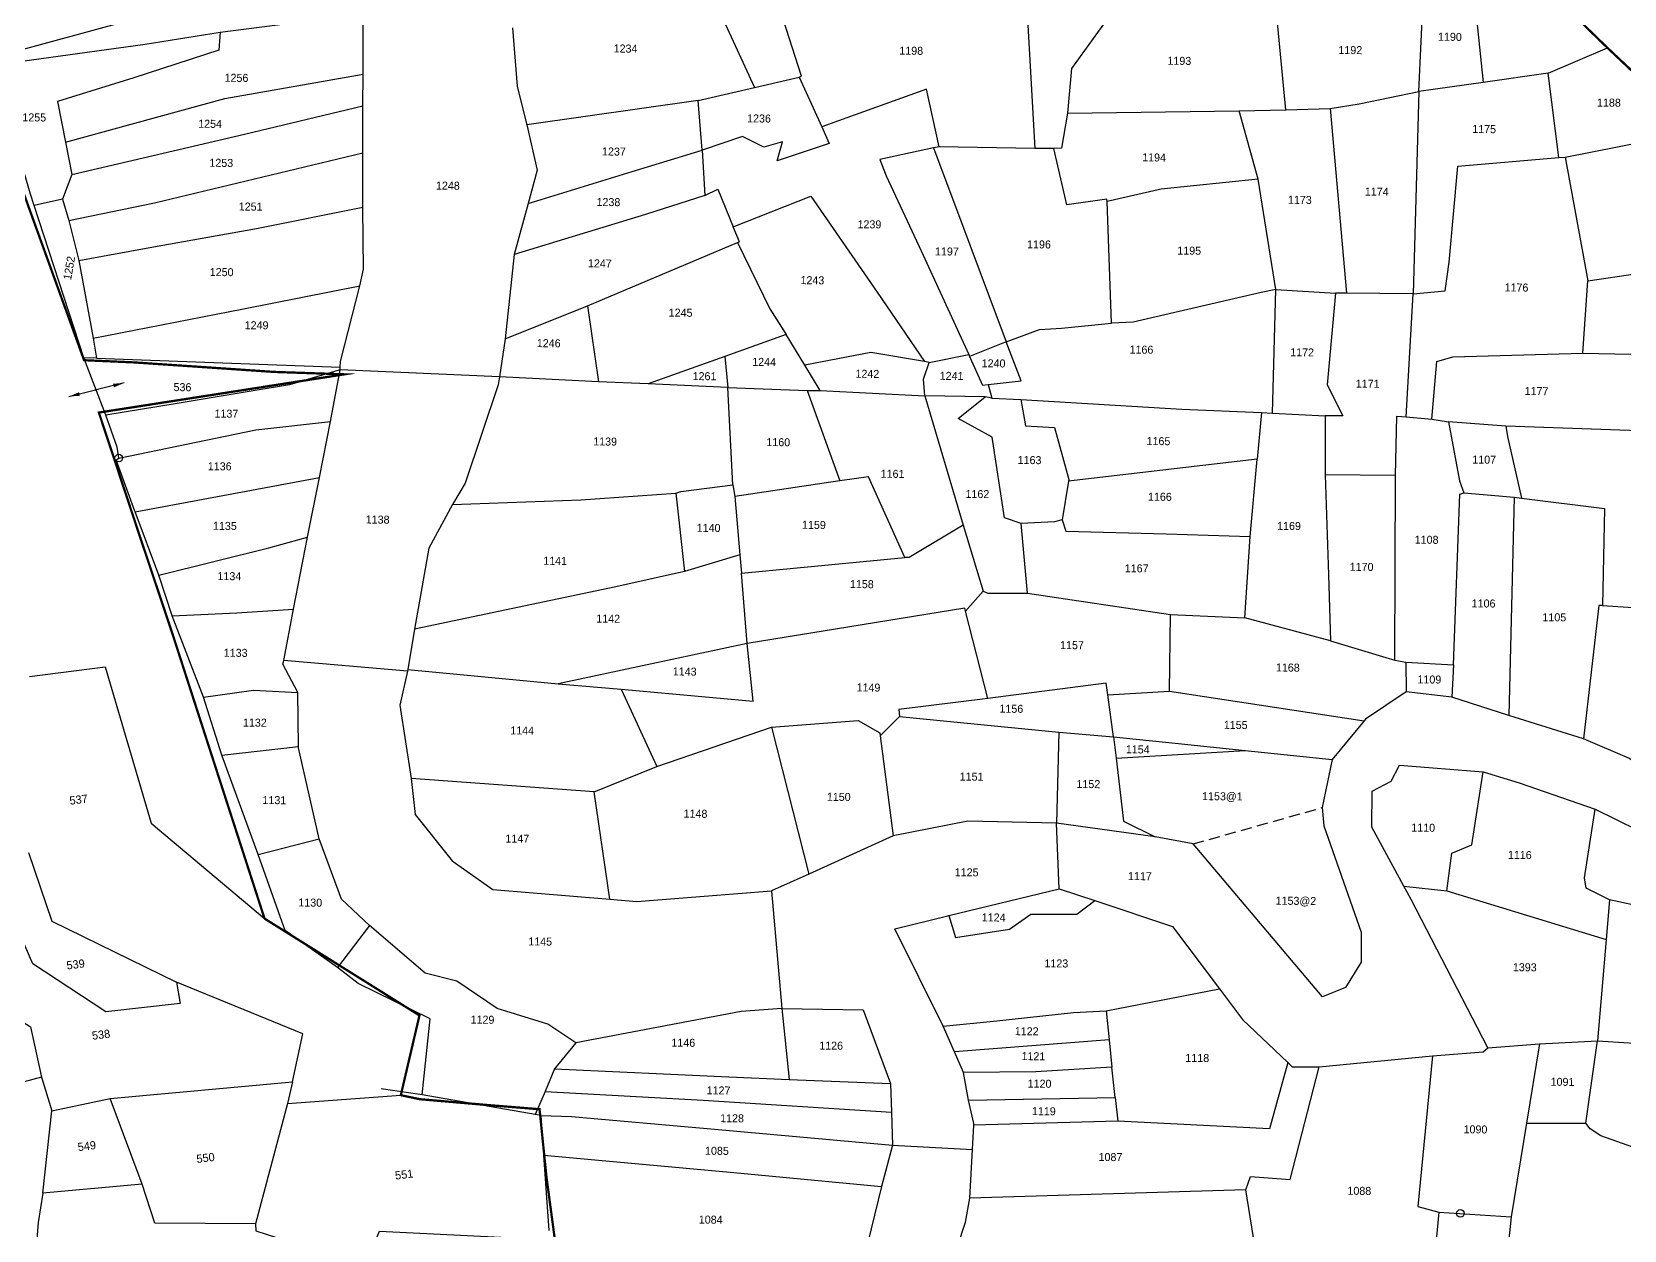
# Model space of a CAD drawing. Header units: metres. Extents: x 286331 to 289345, y 2008811 to 2013011.
# Drawn here: x 287541 to 288260, y 2010571 to 2011112 of the extents above; entities that cross this region are included whole.
import ezdxf
from ezdxf.enums import TextEntityAlignment as Align

# ---------------------------------------------------------------- set-up
doc = ezdxf.new("R2010")
doc.units = ezdxf.units.M
doc.linetypes.add('DASHED', pattern=[0.75, 0.5, -0.25])
for name, color, linetype in [('POLY_PARCEL', 6, 'Continuous'), ('POLY_SUBPARCEL', 6, 'DASHED'), ('POLY_WATER', 4, 'Continuous'), ('SYM_ARROW', 1, 'Continuous'), ('SYM_STONE', 1, 'Continuous'), ('TEXT_PARCEL', 7, 'Continuous'), ('V_BOUND_LINE', 7, 'Continuous')]:
    doc.layers.add(name, color=color, linetype=linetype)
doc.styles.get("Standard").update_dxf_attribs({"font": 'simplex.shx'})
doc.styles.add('TEXT_MAP', font='')
doc.styles.get('TEXT_MAP').set_extended_font_data('Kruti Dev 050')
doc.dimstyles.get("Standard").update_dxf_attribs({"dimtxt": 0.18, "dimasz": 0.18, "dimexe": 0.18, "dimexo": 0.0625, "dimgap": 0.09, "dimtad": 0, "dimtih": 1, "dimtoh": 1, "dimdec": 4, "dimzin": 0, "dimdsep": 46, "dimtxsty": 'Standard', "dimcen": 0.09, "dimadec": 0, "dimazin": 0, "dimtfac": 1, "dimtdec": 4, "dimtofl": 0, "dimtmove": 0, "dimatfit": 3, "dimfxl": 1, "dimtolj": 1, "dimtzin": 0, "dimarcsym": 0})

# ---------------------------------------------------------------- blocks, each defined once
blk = doc.blocks.new('STONE')
blk.add_circle((0, 0), 0.851)
blk = doc.blocks.new('TEXTDOUBLEARROW')
for points in [[(-6.63, 0.01), (0.2, 0.01)], [(6.25, 0.01), (-0.58, 0.01)]]:
    blk.add_leader(points, dimstyle='Standard', override={"dimtxt": 2.5, "dimasz": 2.5, "dimexe": 1.25, "dimexo": 0.625, "dimgap": 0.625, "dimtad": 1, "dimtih": 0, "dimtoh": 0, "dimzin": 8, "dimcen": 2.5, "dimtofl": 1})
blk = doc.blocks.new('CXV')
at = {"layer": 'POLY_PARCEL'}
for points in [[(287518.42, 2011120.36), (287529.77, 2011102.1), (287584.58, 2011117.11), (287649.28, 2011135.86), (287647.06, 2011158.75), (287600.6, 2011140.52), (287518.42, 2011120.36)], [(287887.77, 2011091.67), (287888.88, 2011092.1), (287872.29, 2011143.64)], [(287844.02, 2011138.43), (287867.56, 2011087.01)], [(287976.96, 2011136.1), (287989.67, 2011139.1), (287994.15, 2011059.47)], [(288191.84, 2011134.29), (288196.56, 2011089.27)], [(288167.45, 2011085.14), (288169.66, 2011130.48)], [(287626.47, 2011111.91), (287690.9, 2011120.23)], [(288103.09, 2011122.42), (288026.39, 2011117.26), (288010.66, 2011095.6), (288008.87, 2011075.38)], [(288107.39, 2011076.88), (288103.09, 2011122.42)], [(287523.69, 2011096.98), (287592.53, 2011106.48), (287626.47, 2011111.91)], [(287626.47, 2011111.91), (287625.87, 2011103.89), (287587.49, 2011091.34), (287552.98, 2011080.67), (287556.62, 2011062.27)], [(288225.92, 2011093.37), (288252.64, 2011104.89)], [(287542.44, 2011033.74), (287540.77, 2011038.86), (287523.69, 2011096.98)], [(287556.62, 2011062.27), (287628.5, 2011082), (287690.88, 2011093.06)], [(287867.56, 2011087.01), (287887.77, 2011091.67)], [(287887.77, 2011091.67), (287898.08, 2011069.19)], [(288225.92, 2011093.37), (288196.56, 2011089.27)], [(288230.69, 2011055.32), (288225.92, 2011093.37)], [(287842.25, 2011081.17), (287867.56, 2011087.01)], [(287950.99, 2011060.24), (287945.31, 2011086.25), (287898.08, 2011069.19)], [(288127.45, 2011077.55), (288140.61, 2011079.61), (288167.45, 2011085.14)], [(288167.45, 2011085.14), (288164.97, 2010993.93)], [(288196.56, 2011089.27), (288167.45, 2011085.14)], [(287559.48, 2011047.75), (287637.33, 2011065.89), (287690.87, 2011078.71)], [(287842.25, 2011081.17), (287764.86, 2011070.17)], [(287843.93, 2011058.68), (287842.25, 2011081.17)], [(288008.87, 2011075.38), (288086.46, 2011076.51)], [(288086.46, 2011076.51), (288107.39, 2011076.88)], [(288094.97, 2011045.66), (288086.46, 2011076.51)], [(288107.39, 2011076.88), (288127.45, 2011077.55)], [(288127.45, 2011077.55), (288134.88, 2010994.14)], [(287898.08, 2011069.19), (287901.38, 2011061.76), (287877.83, 2011053.84), (287880.23, 2011062.41), (287871.83, 2011060.07), (287862.18, 2011064.79), (287843.93, 2011058.68)], [(288008.87, 2011075.38), (288006.27, 2011059.54), (288002.79, 2011059.39)], [(287556.62, 2011062.27), (287559.48, 2011047.75)], [(288233.59, 2011055.57), (288269.32, 2011062.66), (288291.92, 2011067.8)], [(287558.07, 2011026.94), (287596.77, 2011034.97), (287690.86, 2011057.51)], [(287765.47, 2011034.7), (287812.34, 2011049.14), (287843.93, 2011058.68)], [(287843.93, 2011058.68), (287845.24, 2011038.27)], [(287948.38, 2011059.68), (287924.24, 2011054.51), (287926.99, 2011047.09), (287942.87, 2011013.3), (287964.3, 2010966.49)], [(287950.99, 2011060.24), (287948.38, 2011059.68)], [(287948.38, 2011059.68), (287981.27, 2010972.14)], [(287994.15, 2011059.47), (287950.99, 2011060.24)], [(288002.79, 2011059.39), (287994.15, 2011059.47)], [(288026.76, 2011035.49), (288026.73, 2011036.55), (288008.55, 2011034.08), (288002.79, 2011059.39)], [(288164.97, 2010993.93), (288179.43, 2010995.26), (288181.15, 2011008.17), (288185.09, 2011051.46), (288230.69, 2011055.32)], [(288230.69, 2011055.32), (288233.59, 2011055.57)], [(288233.59, 2011055.57), (288243.73, 2010999.75)], [(287559.48, 2011047.75), (287555.18, 2011036.62)], [(287845.24, 2011038.27), (287851, 2011041.08), (287858.03, 2011024.12)], [(288094.97, 2011045.66), (288051.21, 2011041.04), (288026.76, 2011035.49)], [(288102.9, 2010995.83), (288094.97, 2011045.66)], [(287555.18, 2011036.62), (287542.44, 2011033.74)], [(287564.91, 2010964.92), (287542.44, 2011033.74)], [(287555.18, 2011036.62), (287558.07, 2011026.94)], [(287562.61, 2011008.92), (287596.38, 2011015.05), (287642.74, 2011023.33), (287690.84, 2011033.01)], [(287845.24, 2011038.27), (287818.38, 2011029.61), (287759.17, 2011011.56)], [(287858.03, 2011024.12), (287892.99, 2011037.88), (287922.92, 2010994.61), (287944.34, 2010963.27)], [(288028.71, 2010980.69), (288026.76, 2011035.49)], [(287558.07, 2011026.94), (287562.61, 2011008.92)], [(287859.96, 2011017), (287860.83, 2011017.37), (287858.03, 2011024.12)], [(287792.19, 2010988.42), (287859.96, 2011017)], [(287859.96, 2011017), (287874.56, 2010987.1), (287881.85, 2010975.58)], [(287562.61, 2011008.92), (287569.09, 2010973.9)], [(288243.73, 2010999.75), (288288.56, 2011006.36)], [(287569.09, 2010973.9), (287636.95, 2010987.08), (287689.45, 2010997.54)], [(288241.54, 2010967.11), (288243.73, 2010999.75)], [(288102.9, 2010995.83), (288096.33, 2010994.48), (288038.58, 2010981.12), (288028.71, 2010980.69)], [(288101.49, 2010940.04), (288102.9, 2010995.83)], [(288102.9, 2010995.83), (288129.85, 2010994.17)], [(288129.85, 2010994.17), (288126.1, 2010952.74), (288133.19, 2010938.76), (288125.24, 2010938.79)], [(288134.88, 2010994.14), (288129.85, 2010994.17)], [(288164.97, 2010993.93), (288134.88, 2010994.14)], [(288161.82, 2010938.31), (288164.97, 2010993.93)], [(287755.07, 2010973.62), (287792.19, 2010988.42)], [(287792.19, 2010988.42), (287797.15, 2010954.12)], [(287881.85, 2010975.58), (287854.17, 2010965.63)], [(287890.29, 2010961.69), (287881.85, 2010975.58)], [(287981.27, 2010972.14), (287996.31, 2010977.82), (288006.19, 2010978.43), (288028.71, 2010980.69)], [(287569.09, 2010973.9), (287570.58, 2010964.81)], [(287981.27, 2010972.14), (287964.68, 2010965.65)], [(287973.15, 2010952.99), (287987.97, 2010954.64), (287981.27, 2010972.14)], [(287570.58, 2010964.81), (287564.91, 2010964.92)], [(287574.72, 2010939.15), (287564.91, 2010964.92)], [(287570.58, 2010964.81), (287680.64, 2010960.76)], [(287854.17, 2010965.63), (287819.58, 2010953.19)], [(287854.17, 2010965.63), (287855.51, 2010951.61)], [(287944.34, 2010963.27), (287920.07, 2010967.4), (287890.29, 2010961.69)], [(287897.25, 2010950.22), (287890.29, 2010961.69)], [(287944.54, 2010947.81), (287943.92, 2010955.36), (287946.46, 2010962.92)], [(287946.46, 2010962.92), (287944.34, 2010963.27)], [(287946.46, 2010962.92), (287964.3, 2010966.49)], [(287964.3, 2010966.49), (287964.68, 2010965.65)], [(287964.68, 2010965.65), (287970.51, 2010952.7), (287973.15, 2010952.99)], [(288173.41, 2010937.3), (288175.6, 2010963.34), (288182.85, 2010965.39), (288241.54, 2010967.11)], [(288241.54, 2010967.11), (288270.38, 2010966.5)], [(287680.62, 2010959.59), (287657.66, 2010952.74), (287642.26, 2010950.28), (287606.93, 2010944.33), (287574.72, 2010939.15)], [(287797.15, 2010954.12), (287752.52, 2010956.47)], [(287819.58, 2010953.19), (287797.15, 2010954.12)], [(287855.51, 2010951.61), (287819.58, 2010953.19)], [(287855.51, 2010951.61), (287891.43, 2010950.28)], [(287857.85, 2010907.68), (287855.51, 2010951.61)], [(287891.43, 2010950.28), (287906.09, 2010909.46)], [(287891.43, 2010950.28), (287897.25, 2010950.22)], [(287897.25, 2010950.22), (287944.54, 2010947.81)], [(287971.68, 2010947.34), (287944.54, 2010947.81)], [(287944.54, 2010947.81), (287961.8, 2010889.45)], [(287988.04, 2010890.22), (287980.49, 2010892.76), (287974.85, 2010929.17), (287959.6, 2010937.6), (287971.68, 2010947.34)], [(287974.69, 2010946.82), (287971.68, 2010947.34)], [(287973.15, 2010952.99), (287974.69, 2010946.82)], [(287974.69, 2010946.82), (287987.9, 2010946.17)], [(287580.6, 2010919.75), (287579.98, 2010924.62), (287574.75, 2010939.09), (287574.72, 2010939.15)], [(287987.9, 2010946.17), (288060.53, 2010941.88), (288096.54, 2010940.3)], [(287987.9, 2010946.17), (287989.9, 2010934.35), (288003.11, 2010933.51), (288009.45, 2010910.15), (288009.32, 2010909.38)], [(288096.54, 2010940.3), (288094.56, 2010919.19)], [(288096.54, 2010940.3), (288101.49, 2010940.04)], [(288101.49, 2010940.04), (288125.24, 2010938.79)], [(287580.6, 2010919.75), (287642.44, 2010932.43), (287676.15, 2010936.26)], [(288125.24, 2010938.79), (288125.16, 2010912.19)], [(288156.95, 2010911.83), (288157.57, 2010938.68), (288161.82, 2010938.31)], [(288161.82, 2010938.31), (288173.41, 2010937.3)], [(288173.41, 2010937.3), (288180.83, 2010936.15)], [(288180.83, 2010936.15), (288185.86, 2010909.51), (288187.89, 2010904.11)], [(288206.76, 2010934.13), (288180.83, 2010936.15)], [(288206.76, 2010934.13), (288207.59, 2010929.55), (288213.85, 2010901.72)], [(288271.14, 2010931.92), (288206.76, 2010934.13)], [(287588.06, 2010895.45), (287587.94, 2010895.78), (287579.42, 2010918.92), (287580.6, 2010919.75)], [(288094.56, 2010919.19), (288009.32, 2010909.38)], [(288091.4, 2010884.34), (288094.56, 2010919.19)], [(287588.06, 2010895.45), (287671.19, 2010911.05)], [(287935.53, 2010874.83), (287919.14, 2010911.27), (287906.09, 2010909.46)], [(288156.95, 2010911.83), (288125.16, 2010912.19)], [(288125.16, 2010912.19), (288126.68, 2010867.02), (288127.63, 2010837.24)], [(288156.67, 2010828.61), (288156.95, 2010911.83)], [(287731.32, 2010898.73), (287789.24, 2010900.94), (287832.09, 2010903.87)], [(287832.09, 2010903.87), (287834.39, 2010904.73), (287857.85, 2010907.68)], [(287832.09, 2010903.87), (287836.03, 2010868.57)], [(287857.85, 2010907.68), (287858.79, 2010902.34)], [(287906.09, 2010909.46), (287858.79, 2010902.34)], [(288009.32, 2010909.38), (288006.45, 2010891.86)], [(288183.08, 2010826.41), (288185.95, 2010903.42)], [(288185.95, 2010903.42), (288187.89, 2010904.11)], [(288187.89, 2010904.11), (288210.6, 2010902.13)], [(287858.79, 2010902.34), (287861.01, 2010876.08)], [(288210.6, 2010902.13), (288208.06, 2010803.52)], [(288210.6, 2010902.13), (288213.85, 2010901.72)], [(288213.85, 2010901.72), (288251.29, 2010897), (288250.34, 2010853.16)], [(287598.73, 2010866.83), (287588.06, 2010895.45)], [(287961.8, 2010889.45), (287937.5, 2010874.86), (287935.53, 2010874.83)], [(287961.8, 2010889.45), (287970.83, 2010859.74)], [(288006.45, 2010891.86), (288003.1, 2010891.02), (287988.04, 2010890.22)], [(287990.91, 2010858.84), (287988.04, 2010890.22)], [(288006.45, 2010891.86), (288008.16, 2010886.74), (288053.44, 2010885.6), (288091.4, 2010884.34)], [(287598.73, 2010866.83), (287648.39, 2010879.2), (287665.87, 2010883.99)], [(288088.96, 2010847.66), (288091.4, 2010884.34)], [(287861.01, 2010876.08), (287836.03, 2010868.57)], [(287861.01, 2010876.08), (287861.73, 2010867.74)], [(287861.73, 2010867.74), (287935.53, 2010874.83)], [(287836.03, 2010868.57), (287805.08, 2010861.63), (287714.13, 2010842.55)], [(287864.31, 2010836.01), (287861.73, 2010867.74)], [(287604.78, 2010848.58), (287598.73, 2010866.83)], [(287970.83, 2010859.74), (287962.84, 2010850.63)], [(287970.83, 2010859.74), (287972.94, 2010858.84), (287990.91, 2010858.84)], [(287990.91, 2010858.84), (288055.41, 2010849.21)], [(288250.34, 2010853.16), (288248.75, 2010853.17), (288241.84, 2010793.04)], [(288250.34, 2010853.16), (288301.5, 2010849.93)], [(287604.78, 2010848.58), (287633.96, 2010849.96), (287659.47, 2010851.49)], [(287618.86, 2010811.88), (287604.78, 2010848.58)], [(287962.84, 2010850.63), (287962.5, 2010851.97), (287864.31, 2010836.01)], [(287972.93, 2010811.32), (287962.84, 2010850.63)], [(288054.95, 2010814.61), (288055.41, 2010849.21)], [(288055.41, 2010849.21), (288088.96, 2010847.66)], [(288127.63, 2010837.24), (288088.96, 2010847.66)], [(287864.31, 2010836.01), (287819.22, 2010826.41), (287778.96, 2010817.81)], [(287807.48, 2010815.42), (287866.99, 2010810.09), (287864.31, 2010836.01)], [(288127.63, 2010837.24), (288152.63, 2010829.7), (288156.67, 2010828.61)], [(287540.37, 2010821.1), (287574.47, 2010825.51), (287595.24, 2010754.92), (287646.44, 2010711.92)], [(287711.16, 2010824.35), (287778.96, 2010817.81)], [(288156.67, 2010828.61), (288161.59, 2010827.68)], [(288161.59, 2010827.68), (288161.84, 2010814.25)], [(288161.59, 2010827.68), (288183.08, 2010826.41)], [(288183.08, 2010826.41), (288182.46, 2010811.9)], [(287778.96, 2010817.81), (287807.48, 2010815.42)], [(288027.09, 2010812.97), (288026.39, 2010818.2), (287972.93, 2010811.32)], [(287618.86, 2010811.88), (287641.48, 2010814.98), (287661.49, 2010813.96)], [(287627.19, 2010785.71), (287618.86, 2010811.88)], [(287807.48, 2010815.42), (287823.55, 2010780.49)], [(287972.93, 2010811.32), (287932.79, 2010806.25), (287933.08, 2010803.06)], [(288027.09, 2010812.97), (288054.95, 2010814.61)], [(288029.63, 2010794.02), (288027.09, 2010812.97)], [(288054.95, 2010814.61), (288142.76, 2010801.11)], [(287924.37, 2010794.44), (287933.08, 2010803.06)], [(287933.08, 2010803.06), (288004.98, 2010796.02)], [(287823.55, 2010780.49), (287875.35, 2010798.3)], [(287875.35, 2010798.3), (287914.38, 2010801.3), (287924.2, 2010795.75), (287924.37, 2010794.44)], [(287875.35, 2010798.3), (287892.21, 2010732)], [(288004.98, 2010796.02), (288004.01, 2010754.99)], [(288004.98, 2010796.02), (288029.63, 2010794.02)], [(287627.19, 2010785.71), (287661.77, 2010789.57)], [(287924.37, 2010794.44), (287930.28, 2010749.2)], [(288029.63, 2010794.02), (288057.55, 2010791.1), (288089.04, 2010787.8)], [(288029.63, 2010794.02), (288030.8, 2010784.26)], [(287643.56, 2010740.88), (287627.19, 2010785.71)], [(288030.8, 2010784.26), (288089.04, 2010787.8)], [(288030.8, 2010784.26), (288034.2, 2010755.94), (288048.44, 2010748.78)], [(288089.04, 2010787.8), (288128.45, 2010783.67)], [(287795.16, 2010769.1), (287712.69, 2010775.09)], [(287795.16, 2010769.1), (287823.55, 2010780.49)], [(288180.13, 2010724.38), (288182.39, 2010741.44), (288191.49, 2010745.18), (288196.57, 2010778.1)], [(287802.25, 2010720.65), (287795.16, 2010769.1)], [(288253.56, 2010720.32), (288243.03, 2010725.71), (288242.27, 2010730.37), (288247.11, 2010761.36)], [(287643.56, 2010740.88), (287671.16, 2010747.99)], [(287539.92, 2010741.76), (287550.37, 2010710.83), (287606.7, 2010683.3)], [(287679.35, 2010689.81), (287655.81, 2010706.54), (287654.33, 2010710.25), (287643.56, 2010740.88)], [(287606.7, 2010683.3), (287608.41, 2010673.59), (287574.86, 2010669.88), (287541.86, 2010691.54), (287525.49, 2010728.94), (287523.85, 2010735.28)], [(287504.36, 2010726.38), (287522.37, 2010674.71), (287540.71, 2010663.11), (287545.79, 2010640.43)], [(288160.8, 2010726.56), (288180.13, 2010724.38)], [(288180.13, 2010724.38), (288252.04, 2010702.51)], [(287955.28, 2010713.32), (287958.27, 2010703.34), (287982.74, 2010707.09), (287992.41, 2010713.87), (288013.05, 2010713.85), (288021.23, 2010720.04)], [(288253.56, 2010720.32), (288252.04, 2010702.51)], [(288287.18, 2010713.1), (288253.56, 2010720.32)], [(287693.83, 2010708.86), (287679.35, 2010689.81)], [(288252.04, 2010702.51), (288248.12, 2010656.72)], [(287768.57, 2010623.47), (287717.56, 2010632.37), (287721.25, 2010666.76), (287688.68, 2010682.67), (287679.35, 2010689.81)], [(287659.02, 2010638.26), (287663.75, 2010659.94), (287606.7, 2010683.3)], [(288026.42, 2010670.23), (288077.45, 2010680.29)], [(287879.88, 2010671.4), (287883.25, 2010639.37)], [(287952.82, 2010663.35), (287976.95, 2010665.83), (288011.56, 2010669.47), (288026.42, 2010670.23)], [(288026.42, 2010670.23), (288027.69, 2010657.17)], [(287786.97, 2010655.92), (287777.4, 2010644.05)], [(288027.69, 2010657.17), (287957.87, 2010651.84)], [(288027.69, 2010657.17), (288028.89, 2010644.82)], [(288198.66, 2010653.59), (288221.96, 2010655.37)], [(288221.96, 2010655.37), (288216.13, 2010619.55)], [(288221.96, 2010655.37), (288248.12, 2010656.72)], [(288242.95, 2010619.57), (288248.12, 2010656.72)], [(288248.12, 2010656.72), (288291.09, 2010654.06)], [(288028.89, 2010644.82), (287994.65, 2010642.8), (287962.02, 2010642.41)], [(288030.39, 2010631.24), (288028.89, 2010644.82)], [(288108.32, 2010646.96), (288100.03, 2010616.99), (288031.63, 2010620.55)], [(288089.47, 2010589.48), (288091.52, 2010595.47), (288109.43, 2010594.22), (288122.46, 2010645.08)], [(288173.66, 2010650), (288167.12, 2010581.94), (288176.47, 2010579.51)], [(287545.79, 2010640.43), (287493.58, 2010626.42), (287489.52, 2010627.15)], [(287545.79, 2010640.43), (287550.44, 2010625.13)], [(287576.8, 2010630.67), (287659.02, 2010638.26)], [(287659.02, 2010638.26), (287656.86, 2010628.41)], [(287777.4, 2010644.05), (287773.04, 2010633.9)], [(287777.4, 2010644.05), (287856.09, 2010640.44), (287883.25, 2010639.37)], [(287883.25, 2010639.37), (287929.07, 2010637.57)], [(287550.44, 2010625.13), (287576.8, 2010630.67)], [(287591.15, 2010592.13), (287576.8, 2010630.67)], [(287656.86, 2010628.41), (287707.95, 2010632.22)], [(287717.56, 2010632.37), (287699.05, 2010635.13)], [(287773.04, 2010633.9), (287768.57, 2010623.47)], [(287773.04, 2010633.9), (287844.38, 2010629.93), (287929.44, 2010624.62)], [(287964.24, 2010629.93), (288030.39, 2010631.24)], [(288030.39, 2010631.24), (288031.63, 2010620.55)], [(287546.37, 2010588.01), (287550.44, 2010625.13)], [(287656.86, 2010628.41), (287642.31, 2010574.23)], [(287771.25, 2010623.11), (287768.57, 2010623.47)], [(287771.25, 2010623.11), (287785.01, 2010622.55), (287846.23, 2010617.2), (287929.86, 2010609.72)], [(287772.52, 2010605.19), (287771.25, 2010623.11)], [(288031.63, 2010620.55), (287966.62, 2010618.67)], [(288216.13, 2010619.55), (288209.25, 2010577.32)], [(288216.13, 2010619.55), (288242.95, 2010619.57)], [(288285.45, 2010602.33), (288271.37, 2010606.15), (288249.63, 2010613.9), (288244.85, 2010616.99), (288242.95, 2010619.57)], [(287772.52, 2010605.19), (287856.67, 2010597.51), (287924.92, 2010591.01)], [(287774.95, 2010571.16), (287772.52, 2010605.19)], [(287546.37, 2010588.01), (287544.3, 2010574.84), (287542.41, 2010552.28)], [(287591.15, 2010592.13), (287546.37, 2010588.01)], [(287642.31, 2010574.23), (287596.84, 2010574.48), (287591.15, 2010592.13)], [(288089.47, 2010589.48), (287964.84, 2010585.76)], [(288100.89, 2010518.36), (288089.47, 2010589.48)], [(287642.31, 2010574.23), (287642.46, 2010571.02), (287691.87, 2010555.14), (287698.35, 2010570.84), (287777.5, 2010566.95)], [(288176.47, 2010579.51), (288170.54, 2010515.84)], [(288176.47, 2010579.51), (288209.25, 2010577.32)], [(288209.25, 2010577.32), (288202.51, 2010513.74)]]:
    blk.add_lwpolyline(points, dxfattribs=at)
at = {"layer": 'POLY_SUBPARCEL', "ltscale": 10, "flags": 128}
blk.add_lwpolyline([(288065.65, 2010745.66), (288123.9, 2010762)], dxfattribs=at)
at = {"layer": 'POLY_WATER'}
for points in [[(287690.88, 2011093.06), (287690.9, 2011120.23)], [(287758.36, 2011113.89), (287760.42, 2011087.59), (287764.75, 2011070.64), (287764.86, 2011070.17)], [(287690.87, 2011078.71), (287690.88, 2011093.06)], [(287690.86, 2011057.51), (287690.87, 2011078.71)], [(287764.86, 2011070.17), (287769.57, 2011049.72), (287765.47, 2011034.7)], [(287690.84, 2011033.01), (287690.86, 2011057.51)], [(287689.45, 2010997.54), (287691.11, 2011004.92), (287690.84, 2011032.4), (287690.84, 2011033.01)], [(287765.47, 2011034.7), (287759.17, 2011011.56)], [(287759.17, 2011011.56), (287755.07, 2010973.62)], [(287680.64, 2010960.76), (287680.66, 2010963.29), (287689.45, 2010997.54)], [(287755.07, 2010973.62), (287752.52, 2010956.47)], [(287680.62, 2010959.59), (287680.64, 2010960.76)], [(287676.15, 2010936.26), (287680.62, 2010959.59)], [(287752.52, 2010956.47), (287680.62, 2010959.59)], [(287752.52, 2010956.47), (287751.96, 2010952.78), (287736.96, 2010908.45), (287731.32, 2010898.73)], [(287671.19, 2010911.05), (287676.15, 2010936.26)], [(287665.87, 2010883.99), (287671.19, 2010911.05)], [(287731.32, 2010898.73), (287720.56, 2010879.02), (287714.13, 2010842.55)], [(287659.47, 2010851.49), (287665.87, 2010883.99)], [(287655.07, 2010828.44), (287659.47, 2010851.49)], [(287714.13, 2010842.55), (287711.16, 2010824.35)], [(287661.49, 2010813.96), (287654.74, 2010826.71), (287655.07, 2010828.44)], [(287711.04, 2010823.56), (287655.07, 2010828.44)], [(287711.16, 2010824.35), (287711.04, 2010823.56)], [(287711.04, 2010823.56), (287707.45, 2010808.27), (287712.69, 2010775.09)], [(287661.77, 2010789.57), (287661.49, 2010813.96)], [(288161.84, 2010814.25), (288143.45, 2010801.96), (288142.76, 2010801.11)], [(288182.46, 2010811.9), (288161.84, 2010814.25)], [(288208.06, 2010803.52), (288182.46, 2010811.9)], [(288241.84, 2010793.04), (288208.06, 2010803.52)], [(288142.76, 2010801.11), (288128.45, 2010783.67)], [(287671.16, 2010747.99), (287661.78, 2010789.02), (287661.77, 2010789.57)], [(288282.11, 2010768.43), (288262.55, 2010784.16), (288241.84, 2010793.04)], [(288128.45, 2010783.67), (288123.9, 2010762)], [(288160.8, 2010726.56), (288146.29, 2010753.13), (288146.44, 2010769.38), (288154.98, 2010773.99), (288158.84, 2010781.18), (288196.57, 2010778.1)], [(287712.69, 2010775.09), (287714.39, 2010758.96), (287731.1, 2010737.93), (287749.54, 2010725.01), (287802.25, 2010720.65)], [(288196.57, 2010778.1), (288212.78, 2010773.25), (288247.11, 2010761.36)], [(288123.9, 2010762), (288124.55, 2010753.81), (288141.45, 2010705.76), (288141.49, 2010692.29), (288134.33, 2010680.79), (288123.98, 2010676.55), (288065.65, 2010745.66)], [(288247.11, 2010761.36), (288275.87, 2010747.18), (288289, 2010740.73)], [(288004.01, 2010754.99), (287963.97, 2010755.92), (287930.28, 2010749.2)], [(288005.15, 2010725.42), (288004.01, 2010754.99)], [(288048.44, 2010748.78), (288004.01, 2010754.99)], [(287693.83, 2010708.86), (287681.21, 2010720.68), (287671.16, 2010747.99)], [(287930.28, 2010749.2), (287892.21, 2010732)], [(288065.65, 2010745.66), (288048.44, 2010748.78)], [(287892.21, 2010732), (287875.35, 2010724.38)], [(287802.25, 2010720.65), (287814.5, 2010719.63), (287875.35, 2010724.38)], [(287875.35, 2010724.38), (287879.88, 2010671.4)], [(287955.28, 2010713.32), (288005.15, 2010725.42)], [(288005.15, 2010725.42), (288021.23, 2010720.04)], [(288198.66, 2010653.59), (288164.08, 2010720.54), (288160.8, 2010726.56)], [(288021.23, 2010720.04), (288056.28, 2010708.31), (288077.45, 2010680.29)], [(287952.82, 2010663.35), (287931.01, 2010707.32), (287954.91, 2010713.23), (287955.28, 2010713.32)], [(287786.97, 2010655.92), (287774.36, 2010664.23), (287751.44, 2010671.32), (287733.23, 2010683.65), (287718.99, 2010687.22), (287693.83, 2010708.86)], [(288077.45, 2010680.29), (288087.91, 2010666.43), (288108.32, 2010646.96)], [(287879.88, 2010671.4), (287861.63, 2010669.99), (287786.97, 2010655.92)], [(287879.88, 2010671.4), (287916.69, 2010670.75), (287929.07, 2010637.57)], [(287957.87, 2010651.84), (287952.82, 2010663.35)], [(287962.02, 2010642.41), (287957.87, 2010651.84)], [(288173.66, 2010650), (288196.47, 2010651.8), (288198.66, 2010653.59)], [(288108.32, 2010646.96), (288110.36, 2010645.02), (288122.46, 2010645.08)], [(288122.46, 2010645.08), (288173.66, 2010650)], [(287929.07, 2010637.57), (287929.44, 2010624.62)], [(287964.24, 2010629.93), (287962.02, 2010642.41)], [(287929.44, 2010624.62), (287929.86, 2010609.72)], [(287966.62, 2010618.67), (287966.66, 2010619.38), (287964.24, 2010629.93)], [(287966.03, 2010607.71), (287966.62, 2010618.67)], [(287929.86, 2010609.72), (287924.92, 2010591.01)], [(287929.86, 2010609.72), (287966.03, 2010607.71)], [(287964.84, 2010585.76), (287966.03, 2010607.71)], [(287924.92, 2010591.01), (287914.17, 2010546.68), (287890.66, 2010550.09)], [(287941.36, 2010509.54), (287962.86, 2010574.94), (287964.84, 2010585.76)]]:
    blk.add_lwpolyline(points, dxfattribs=at)
at = {"layer": 'V_BOUND_LINE'}
for points, const_width in [([(288252.64, 2011104.89), (288217.5, 2011138.97)], 1), ([(288291.92, 2011067.8), (288252.64, 2011104.89)], 1), ([(287516.4, 2011100.45), (287534.11, 2011049.18), (287564.96, 2010963.91), (287587.59, 2010962.92), (287650.61, 2010958.63), (287682.47, 2010957.54), (287571.64, 2010940.28), (287589.61, 2010886.03), (287604.94, 2010840.21), (287627.64, 2010769.98), (287646.44, 2010711.92)], 1.03), ([(287646.44, 2010711.92), (287716.36, 2010668.2), (287707.95, 2010632.22)], 1.03), ([(287707.95, 2010632.22), (287716.55, 2010630.42), (287747.05, 2010627.79), (287770.58, 2010625.89), (287773.66, 2010595.65), (287777.5, 2010566.95)], 1.03)]:
    blk.add_lwpolyline(points, dxfattribs=dict(at, const_width=const_width))
at = {"layer": 'SYM_ARROW', "xscale": 2.006847249874979, "yscale": 2.006847249874979, "zscale": 2.006847249874979, "rotation": 13.86360543989914}
blk.add_blockref('TEXTDOUBLEARROW', (287570.95, 2010950.65), dxfattribs=at)
at = {"layer": 'SYM_STONE', "xscale": 2.006847249874979, "yscale": 2.006847249874979, "zscale": 2.006847249874979, "rotation": 359.4459431951369}
for p in [(287580.6, 2010919.75), (288186.25, 2010578.86)]:
    blk.add_blockref('STONE', p, dxfattribs=at)
at = {"layer": 'TEXT_PARCEL', "style": 'TEXT_MAP'}
for s, height, rotation, p in [('1190', 3.612, 359.44594, (288181.54, 2011109.85)), ('1234', 3.612, 359.44594, (287809.4, 2011104.56)), ('1198', 3.612, 359.44594, (287938.36, 2011103.57)), ('1192', 3.612, 359.44594, (288136.58, 2011103.87)), ('1193', 3.612, 359.44594, (288059.4, 2011099.02)), ('1256', 3.612, 359.44594, (287633.76, 2011091.34)), ('1188', 3.612, 359.44594, (288253.32, 2011080.15)), ('1255', 3.612, 359.44594, (287542.49, 2011073.48)), ('1254', 3.612, 359.44594, (287621.85, 2011070.59)), ('1236', 3.612, 359.44594, (287869.65, 2011073)), ('1175', 3.612, 359.44594, (288196.99, 2011068.19)), ('1253', 3.612, 359.44594, (287626.91, 2011052.97)), ('1237', 3.612, 359.44594, (287804.16, 2011058.08)), ('1194', 3.612, 359.44594, (288047.99, 2011055.42)), ('1248', 3.612, 359.44594, (287729.2, 2011042.68)), ('1174', 3.612, 359.44594, (288148.5, 2011039.95)), ('1251', 3.612, 359.44594, (287640.16, 2011033.24)), ('1238', 3.612, 359.44594, (287801.67, 2011035.27)), ('1173', 3.612, 359.44594, (288113.79, 2011036.27)), ('1239', 3.612, 359.44594, (287919.49, 2011025.23)), ('1197', 3.612, 359.44594, (287954.47, 2011012.98)), ('1196', 3.612, 359.44594, (287996.04, 2011016.18)), ('1195', 3.612, 359.44594, (288063.85, 2011013.36)), ('1252', 3.612, 80.14727, (287558.24, 2011005.51)), ('1250', 3.612, 359.44594, (287627.08, 2011003.67)), ('1247', 3.612, 359.44594, (287797.8, 2011007.61)), ('1243', 3.612, 359.44594, (287893.75, 2011000)), ('1176', 3.612, 359.44594, (288211.59, 2010996.73)), ('1245', 3.612, 359.44594, (287834.25, 2010985.35)), ('1249', 3.612, 359.44594, (287642.84, 2010979.68)), ('1246', 3.612, 359.44594, (287774.72, 2010971.57)), ('1166', 3.612, 359.44594, (288042.29, 2010968.69)), ('1172', 3.612, 359.44594, (288114.81, 2010967.48)), ('1244', 3.612, 359.44594, (287871.95, 2010963.15)), ('1240', 3.612, 359.44594, (287975.53, 2010962.48)), ('536', 3.612, 359.44594, (287609.38, 2010951.74)), ('1261', 3.612, 359.44594, (287845.06, 2010956.7)), ('1242', 3.612, 359.44594, (287918.57, 2010957.8)), ('1241', 3.612, 359.44594, (287956.57, 2010956.85)), ('1171', 3.612, 359.44594, (288144.41, 2010953.3)), ('1177', 3.612, 359.44594, (288220.64, 2010949.97)), ('1137', 3.612, 359.44594, (287629.22, 2010939.81)), ('1139', 3.612, 359.44594, (287800.17, 2010927.22)), ('1160', 3.612, 359.44594, (287878.35, 2010926.92)), ('1165', 3.612, 359.44594, (288049.97, 2010927.39)), ('1136', 3.612, 359.44594, (287626.2, 2010916.04)), ('1163', 3.612, 359.44594, (287991.78, 2010918.85)), ('1107', 3.612, 359.44594, (288197.01, 2010919.04)), ('1161', 3.612, 359.44594, (287929.94, 2010912.63)), ('1162', 3.612, 359.44594, (287968.23, 2010903.51)), ('1166', 3.612, 359.44594, (288050.61, 2010902.28)), ('1135', 3.612, 359.44594, (287628.54, 2010889.14)), ('1138', 3.612, 359.44594, (287697.49, 2010891.99)), ('1140', 3.612, 359.44594, (287846.9, 2010888.25)), ('1159', 3.612, 359.44594, (287894.44, 2010889.6)), ('1169', 3.612, 359.44594, (288108.9, 2010889.13)), ('1108', 3.612, 359.44594, (288171.02, 2010882.89)), ('1141', 3.612, 359.44594, (287777.61, 2010873.36)), ('1134', 3.612, 359.44594, (287630.55, 2010866.45)), ('1167', 3.612, 359.44594, (288040.13, 2010869.97)), ('1170', 3.612, 359.44594, (288141.68, 2010870.65)), ('1158', 3.612, 359.44594, (287916.06, 2010862.87)), ('1106', 3.612, 359.44594, (288196.74, 2010854.14)), ('1142', 3.612, 359.44594, (287801.56, 2010847.31)), ('1105', 3.612, 359.44594, (288228.67, 2010847.9)), ('1133', 3.612, 359.44594, (287633.4, 2010831.87)), ('1157', 3.612, 359.44594, (288010.94, 2010835.3)), ('1143', 3.612, 359.44594, (287836.1, 2010823.42)), ('1168', 3.612, 359.44594, (288108.37, 2010825.22)), ('1149', 3.612, 359.44594, (287919.06, 2010816.21)), ('1109', 3.612, 359.44594, (288172.26, 2010819.83)), ('1156', 3.612, 359.44594, (287983.56, 2010806.62)), ('1132', 3.612, 359.44594, (287642.06, 2010800.36)), ('1144', 3.612, 359.44594, (287762.73, 2010796.8)), ('1155', 3.612, 359.44594, (288084.84, 2010799.3)), ('1154', 3.612, 359.44594, (288040.61, 2010788.25)), ('1151', 3.612, 359.44594, (287965.62, 2010775.97)), ('1152', 3.612, 359.44594, (288018.32, 2010772.63)), ('537', 3.701, 7.15199, (287562.49, 2010765.63)), ('1131', 3.612, 359.44594, (287650.88, 2010765.39)), ('1150', 3.612, 359.44594, (287905.65, 2010766.85)), ('1153@1', 3.612, 359.44594, (288078.83, 2010766.85)), ('1148', 3.612, 359.44594, (287840.97, 2010759.25)), ('1110', 3.612, 359.44594, (288169.47, 2010752.96)), ('1147', 3.612, 359.44594, (287760.55, 2010748.01)), ('1116', 3.612, 359.44594, (288213.08, 2010740.65)), ('1125', 3.612, 359.44594, (287963.38, 2010732.83)), ('1117', 3.612, 359.44594, (288041.59, 2010731.08)), ('1130', 3.612, 359.44594, (287667.07, 2010719.16)), ('1153@2', 3.612, 359.44594, (288112.02, 2010719.66)), ('1124', 3.612, 359.44594, (287975.58, 2010712.46)), ('1145', 3.612, 359.44594, (287770.85, 2010701.56)), ('539', 3.701, 7.15199, (287561.14, 2010691.28)), ('1123', 3.612, 359.44594, (288003.87, 2010691.71)), ('1393', 3.612, 359.44594, (288215.32, 2010689.96)), ('1129', 3.612, 359.44594, (287744.82, 2010666.3)), ('538', 3.701, 7.15199, (287572.62, 2010659.56)), ('1122', 3.612, 359.44594, (287990.49, 2010661.11)), ('1146', 3.612, 359.44594, (287835.47, 2010655.93)), ('1126', 3.612, 359.44594, (287902.21, 2010654.61)), ('1121', 3.612, 359.44594, (287993.52, 2010649.85)), ('1118', 3.612, 359.44594, (288067.49, 2010649.04)), ('1120', 3.612, 359.44594, (287996.29, 2010637.43)), ('1091', 3.612, 359.44594, (288232.36, 2010638.25)), ('1127', 3.612, 359.44594, (287851.38, 2010634.41)), ('1128', 3.612, 359.44594, (287857.48, 2010621.82)), ('1119', 3.612, 359.44594, (287998.22, 2010625)), ('1090', 3.612, 359.44594, (288193.07, 2010616.81)), ('549', 3.701, 7.15199, (287566.2, 2010609.29)), ('1085', 3.612, 359.44594, (287850.65, 2010607.13)), ('550', 3.701, 7.15199, (287619.79, 2010603.94)), ('1087', 3.612, 359.44594, (288028.3, 2010604.31)), ('551', 3.701, 7.15199, (287709.45, 2010596.42)), ('1088', 3.612, 359.44594, (288140.65, 2010589.07)), ('1084', 3.612, 359.44594, (287847.84, 2010576.07))]:
    blk.add_text(s, height=height, rotation=rotation, dxfattribs=at).set_placement(p, align=Align.MIDDLE)

msp = doc.modelspace()

# ---------------------------------------------------------------- block references
msp.add_blockref('CXV', (0, 0))

doc.saveas('drawing.dxf')
